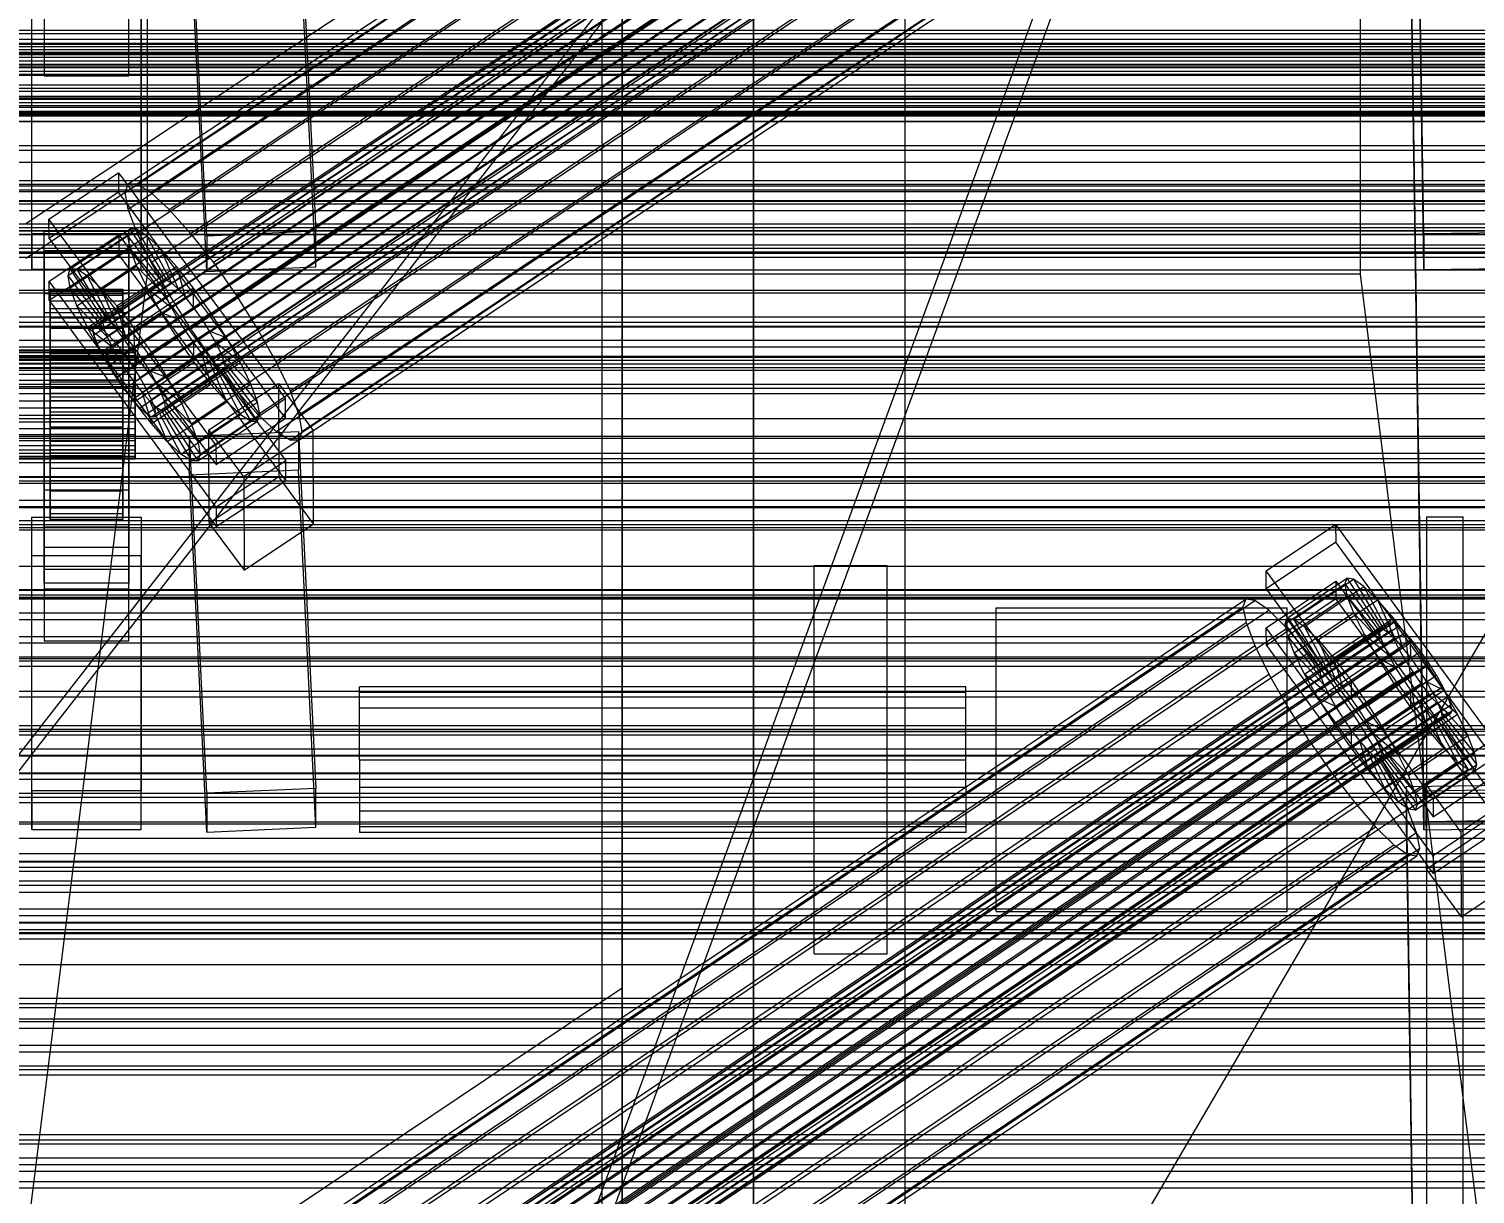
# Model space of a CAD drawing. Header units: millimetres. Extents: x -1970 to 59977, y -50268 to 6837.
# Drawn here: x 130.5 to 369, y -33651.6 to -33459.6 of the extents above; entities that cross this region are included whole.
import ezdxf

# ---------------------------------------------------------------- set-up
doc = ezdxf.new("R2010")
doc.units = ezdxf.units.MM
for name, color, linetype, lineweight in [('COTAS_O', 1, 'Continuous', 0), ('frontal_briquetadora', 7, 'Continuous', 0), ('frontal_C01', 7, 'Continuous', 0), ('frontal_C02', 7, 'Continuous', 0), ('frontal_C03', 7, 'Continuous', 0), ('frontal_dos-mix', 7, 'Continuous', 0), ('frontal_mezcladora', 7, 'Continuous', 0), ('frontal_secador', 7, 'Continuous', 0), ('frontal_tolva', 7, 'Continuous', 0)]:
    doc.layers.add(name, color=color, linetype=linetype, lineweight=lineweight)
doc.dimstyles.new('R19_100', dxfattribs={"dimtxt": 250, "dimasz": 150, "dimexe": 150, "dimexo": 80, "dimgap": 100, "dimtad": 1, "dimtih": 1, "dimtoh": 1, "dimdsep": 46, "dimcen": 0.09, "dimadec": 0, "dimazin": 0, "dimtfac": 1, "dimtdec": 4, "dimtofl": 0, "dimtmove": 0, "dimatfit": 3, "dimfxl": 1, "dimtolj": 1, "dimtzin": 0, "dimarcsym": 0})

# ---------------------------------------------------------------- blocks, each defined once
blk = doc.blocks.new('*D39')
at = {"layer": 'COTAS_O', "color": 0, "lineweight": -2, "transparency": 16777216}
for p, q in [((-1725, -34320), (-1725, -33550)), ((1725, -34320), (1725, -33550)), ((-1575, -33700), (1575, -33700))]:
    blk.add_line(p, q, dxfattribs=at)
at = {"layer": 'COTAS_O', "color": 0, "transparency": 16777216}
for points in [[(-1575, -33675), (-1575, -33725), (-1725, -33700)], [(1575, -33675), (1575, -33725), (1725, -33700)]]:
    blk.add_solid(points, dxfattribs=at)
at = {"layer": 'Defpoints', "color": 0, "transparency": 16777216}
for p in [(1725, -33700), (-1725, -34400), (1725, -34400)]:
    blk.add_point(p, dxfattribs=at)

msp = doc.modelspace()

# ---------------------------------------------------------------- linework, layer by layer
at = {"layer": 'frontal_briquetadora'}
for p, q in [((207, -33700), (342, -33332.75)), ((210, -33700), (345, -33332.75)), ((260, -33548), (272, -33548)), ((260, -33612), (260, -33548)), ((272, -33612), (272, -33548)), ((290, -33555), (338, -33555)), ((290, -33605), (290, -33555)), ((338, -33605), (338, -33555)), ((185, -33568.913), (185, -33568)), ((285, -33568), (185, -33568)), ((185, -33571.515), (185, -33568.913)), ((285, -33568.913), (185, -33568.913)), ((285, -33568.913), (285, -33568)), ((285, -33571.515), (285, -33568.913)), ((185, -33575.408), (185, -33571.515)), ((285, -33571.515), (185, -33571.515)), ((285, -33575.408), (285, -33571.515)), ((185, -33580), (185, -33575.408)), ((285, -33575.408), (185, -33575.408)), ((285, -33580), (285, -33575.408)), ((185, -33580), (185, -33584.592)), ((185, -33580), (285, -33580)), ((285, -33584.592), (285, -33580)), ((185, -33584.592), (185, -33588.485)), ((285, -33584.592), (185, -33584.592)), ((285, -33584.592), (285, -33588.485)), ((185, -33588.485), (185, -33591.087)), ((285, -33588.485), (185, -33588.485)), ((285, -33588.485), (285, -33591.087)), ((185, -33591.087), (185, -33592)), ((285, -33591.087), (185, -33591.087)), ((285, -33592), (185, -33592)), ((285, -33591.087), (285, -33592)), ((290, -33605), (338, -33605)), ((260, -33612), (272, -33612))]:
    msp.add_line(p, q, dxfattribs=at)
at = {"layer": 'frontal_C01'}
for p, q in [((250, -35735.764), (250, -32680.37)), ((250, -32685.104), (250, -35740.498)), ((146.872, -33485.088), (331.181, -33362.756)), ((148.32, -33485.095), (332.629, -33362.763)), ((146.383, -33486.521), (330.692, -33364.19)), ((150.629, -33486.542), (334.938, -33364.211)), ((141.045, -33509.031), (354.844, -33367.126)), ((141.218, -33508.523), (355.017, -33366.618)), ((141.224, -33510.015), (355.022, -33368.11)), ((141.731, -33508.525), (355.53, -33366.621)), ((142.549, -33509.038), (356.348, -33367.134)), ((143.617, -33510.026), (357.415, -33368.122)), ((146.887, -33489.297), (331.197, -33366.966)), ((153.641, -33489.331), (337.95, -33366.999)), ((141.742, -33511.407), (355.541, -33369.503)), ((144.861, -33511.423), (358.659, -33369.518)), ((148.35, -33493.227), (332.659, -33370.896)), ((157.152, -33493.271), (341.461, -33370.94)), ((142.565, -33513.113), (356.363, -33371.209)), ((143.635, -33515.017), (357.434, -33373.113)), ((359.995, -33371.227), (146.196, -33513.132)), ((147.533, -33515.037), (361.332, -33373.132)), ((144.881, -33516.989), (358.68, -33375.085)), ((148.779, -33517.009), (362.578, -33375.104)), ((150.672, -33498.043), (334.981, -33375.712)), ((345.231, -33375.763), (160.922, -33498.094)), ((146.218, -33518.895), (360.017, -33376.99)), ((149.85, -33518.913), (363.648, -33377.008)), ((147.554, -33520.604), (361.352, -33378.699)), ((148.798, -33522), (362.596, -33380.095)), ((150.672, -33520.619), (364.471, -33378.715)), ((151.191, -33522.012), (364.989, -33380.107)), ((149.865, -33522.988), (363.664, -33381.083)), ((150.683, -33523.501), (364.482, -33381.596)), ((151.196, -33523.503), (364.995, -33381.599)), ((151.369, -33522.995), (365.168, -33381.091)), ((153.694, -33503.417), (338.003, -33381.085)), ((164.693, -33503.471), (349.002, -33381.14)), ((157.211, -33508.982), (341.52, -33386.65)), ((168.21, -33509.037), (352.519, -33386.705)), ((160.982, -33514.359), (345.291, -33392.028)), ((171.232, -33514.41), (355.541, -33392.079)), ((360.514, -33585.168), (357.646, -33393.221)), ((164.752, -33519.182), (349.061, -33396.851)), ((173.554, -33519.226), (357.863, -33396.895)), ((360.514, -33591.572), (357.646, -33399.624)), ((168.263, -33523.122), (352.572, -33400.791)), ((175.016, -33523.156), (359.326, -33400.825)), ((171.275, -33525.911), (355.584, -33403.58)), ((175.521, -33525.932), (359.83, -33403.601)), ((173.584, -33527.358), (357.893, -33405.027)), ((175.032, -33527.366), (359.341, -33405.034)), ((228.298, -33426.447), (130, -33491.691)), ((228.298, -33738.634), (228.298, -33426.447)), ((130, -33497.378), (228.298, -33432.135)), ((228.298, -33432.135), (228.298, -33744.321)), ((133.809, -33490.902), (145.277, -33483.29)), ((145.277, -33483.29), (145.289, -33486.492)), ((145.277, -33483.29), (172.809, -33520.529)), ((146.383, -33486.521), (146.872, -33485.088)), ((146.872, -33485.088), (148.32, -33485.095)), ((148.32, -33485.095), (150.629, -33486.542)), ((145.289, -33486.492), (133.821, -33494.104)), ((172.821, -33523.731), (145.289, -33486.492)), ((146.887, -33489.297), (146.383, -33486.521)), ((150.629, -33486.542), (153.641, -33489.331)), ((148.35, -33493.227), (146.887, -33489.297)), ((153.641, -33489.331), (157.152, -33493.271)), ((133.821, -33494.104), (133.809, -33490.902)), ((161.341, -33528.141), (133.809, -33490.902)), ((137.313, -33499.113), (147.143, -33492.589)), ((138.396, -33499.118), (148.226, -33492.594)), ((147.143, -33492.589), (146.777, -33493.661)), ((148.226, -33492.594), (147.143, -33492.589)), ((147.143, -33492.589), (152.686, -33500.911)), ((149.953, -33493.677), (148.226, -33492.594)), ((148.226, -33492.594), (153.199, -33500.914)), ((133, -33496.13), (133, -33492.928)), ((133, -33492.928), (147, -33492.928)), ((133, -33538.401), (133, -33492.928)), ((133.821, -33494.104), (161.353, -33531.343)), ((133.847, -33501.148), (145.315, -33493.536)), ((136.948, -33500.185), (146.777, -33493.661)), ((140.123, -33500.201), (149.953, -33493.677)), ((145.315, -33493.536), (145.327, -33496.738)), ((145.315, -33493.536), (172.847, -33530.775)), ((146.777, -33493.661), (152.513, -33501.419)), ((146.777, -33493.661), (147.155, -33495.738)), ((147, -33492.928), (147, -33496.13)), ((147, -33492.928), (147, -33538.401)), ((150.672, -33498.043), (148.35, -33493.227)), ((152.207, -33495.763), (149.953, -33493.677)), ((149.953, -33493.677), (154.017, -33501.427)), ((157.152, -33493.271), (160.922, -33498.094)), ((147, -33496.13), (133, -33496.13)), ((133, -33496.13), (133, -33541.603)), ((145.327, -33496.738), (133.859, -33504.349)), ((137.325, -33502.262), (147.155, -33495.738)), ((142.377, -33502.287), (152.207, -33495.763)), ((172.859, -33533.977), (145.327, -33496.738)), ((147, -33541.603), (147, -33496.13)), ((147.155, -33495.738), (152.692, -33502.403)), ((147.155, -33495.738), (148.249, -33498.677)), ((154.833, -33498.71), (152.207, -33495.763)), ((152.207, -33495.763), (155.085, -33502.415)), ((136.948, -33500.185), (137.313, -33499.113)), ((142.856, -33507.436), (137.313, -33499.113)), ((137.313, -33499.113), (138.396, -33499.118)), ((143.369, -33507.438), (138.396, -33499.118)), ((138.396, -33499.118), (140.123, -33500.201)), ((138.419, -33505.202), (148.249, -33498.677)), ((145.003, -33505.235), (154.833, -33498.71)), ((148.249, -33498.677), (153.21, -33503.795)), ((148.249, -33498.677), (149.985, -33502.28)), ((153.694, -33503.417), (150.672, -33498.043)), ((157.653, -33502.318), (154.833, -33498.71)), ((154.833, -33498.71), (156.329, -33503.811)), ((160.922, -33498.094), (164.693, -33503.471)), ((133.859, -33504.349), (133.847, -33501.148)), ((161.379, -33538.387), (133.847, -33501.148)), ((142.683, -33507.943), (136.948, -33500.185)), ((137.325, -33502.262), (136.948, -33500.185)), ((144.188, -33507.951), (140.123, -33500.201)), ((140.123, -33500.201), (142.377, -33502.287)), ((152.513, -33501.419), (142.683, -33507.943)), ((152.686, -33500.911), (142.856, -33507.436)), ((153.199, -33500.914), (143.369, -33507.438)), ((154.017, -33501.427), (144.188, -33507.951)), ((152.513, -33501.419), (152.686, -33500.911)), ((152.692, -33502.403), (152.513, -33501.419)), ((152.686, -33500.911), (153.199, -33500.914)), ((153.199, -33500.914), (154.017, -33501.427)), ((154.017, -33501.427), (155.085, -33502.415)), ((133, -33506.375), (133, -33503.174)), ((133, -33503.174), (147, -33503.174)), ((133, -33548.647), (133, -33503.174)), ((133.859, -33504.349), (161.391, -33541.588)), ((134, -33512.459), (134, -33502.48)), ((134, -33502.48), (134, -33502.811)), ((134, -33502.48), (146, -33502.48)), ((134, -33503.441), (134, -33502.48)), ((134, -33512.616), (134, -33502.811)), ((134, -33502.811), (134, -33504.412)), ((134, -33502.811), (146, -33502.811)), ((134, -33512.915), (134, -33503.441)), ((134, -33503.441), (146, -33503.441)), ((134, -33505.629), (134, -33503.441)), ((134, -33513.374), (134, -33504.412)), ((134, -33504.412), (134, -33507.173)), ((134, -33504.412), (146, -33504.412)), ((142.862, -33508.927), (137.325, -33502.262)), ((138.419, -33505.202), (137.325, -33502.262)), ((140.156, -33508.804), (149.985, -33502.28)), ((145.255, -33508.939), (142.377, -33502.287)), ((142.377, -33502.287), (145.003, -33505.235)), ((152.692, -33502.403), (142.862, -33508.927)), ((153.21, -33503.795), (143.38, -33510.32)), ((155.085, -33502.415), (145.255, -33508.939)), ((146, -33502.811), (146, -33502.48)), ((146, -33502.48), (146, -33512.459)), ((146, -33502.48), (146, -33503.441)), ((146, -33504.412), (146, -33502.811)), ((146, -33502.811), (146, -33512.616)), ((146, -33503.441), (146, -33512.915)), ((146, -33503.441), (146, -33505.629)), ((146, -33507.173), (146, -33504.412)), ((146, -33504.412), (146, -33513.374)), ((156.329, -33503.811), (146.499, -33510.335)), ((147, -33503.174), (147, -33506.375)), ((147, -33503.174), (147, -33548.647)), ((157.653, -33502.318), (147.823, -33508.842)), ((149.985, -33502.28), (154.033, -33505.502)), ((149.985, -33502.28), (152.246, -33506.299)), ((153.21, -33503.795), (152.692, -33502.403)), ((154.033, -33505.502), (153.21, -33503.795)), ((157.211, -33508.982), (153.694, -33503.417)), ((155.085, -33502.415), (156.329, -33503.811)), ((156.329, -33503.811), (157.665, -33505.52)), ((157.665, -33505.52), (157.653, -33502.318)), ((160.474, -33506.34), (157.653, -33502.318)), ((164.693, -33503.471), (168.21, -33509.037)), ((147, -33506.375), (133, -33506.375)), ((133, -33506.375), (133, -33551.849)), ((134, -33513.951), (134, -33505.629)), ((134, -33505.629), (146, -33505.629)), ((134, -33508.894), (134, -33505.629)), ((143.38, -33510.32), (138.419, -33505.202)), ((140.156, -33508.804), (138.419, -33505.202)), ((142.416, -33512.824), (152.246, -33506.299)), ((154.033, -33505.502), (144.203, -33512.026)), ((146.499, -33510.335), (145.003, -33505.235)), ((145.003, -33505.235), (147.823, -33508.842)), ((146, -33505.629), (146, -33513.951)), ((146, -33505.629), (146, -33508.894)), ((147, -33551.849), (147, -33506.375)), ((147.835, -33512.044), (157.665, -33505.52)), ((150.644, -33512.865), (160.474, -33506.34)), ((152.246, -33506.299), (155.103, -33507.406)), ((152.246, -33506.299), (154.877, -33510.462)), ((155.103, -33507.406), (154.033, -33505.502)), ((157.665, -33505.52), (159.001, -33507.425)), ((160.474, -33506.34), (159.001, -33507.425)), ((163.105, -33510.503), (160.474, -33506.34)), ((134, -33514.682), (134, -33507.173)), ((134, -33507.173), (134, -33510.906)), ((134, -33507.173), (146, -33507.173)), ((134, -33515.498), (134, -33508.894)), ((134, -33508.894), (146, -33508.894)), ((134, -33513.015), (134, -33508.894)), ((144.203, -33512.026), (140.156, -33508.804)), ((142.416, -33512.824), (140.156, -33508.804)), ((141.045, -33509.031), (141.218, -33508.523)), ((141.224, -33510.015), (141.045, -33509.031)), ((141.218, -33508.523), (141.731, -33508.525)), ((141.731, -33508.525), (142.549, -33509.038)), ((142.549, -33509.038), (143.617, -33510.026)), ((142.856, -33507.436), (142.683, -33507.943)), ((142.683, -33507.943), (142.862, -33508.927)), ((143.369, -33507.438), (142.856, -33507.436)), ((142.862, -33508.927), (143.38, -33510.32)), ((144.188, -33507.951), (143.369, -33507.438)), ((145.255, -33508.939), (144.188, -33507.951)), ((146.499, -33510.335), (145.255, -33508.939)), ((155.103, -33507.406), (145.274, -33513.93)), ((146, -33510.906), (146, -33507.173)), ((146, -33507.173), (146, -33514.682)), ((146, -33508.894), (146, -33515.498)), ((146, -33508.894), (146, -33513.015)), ((147.823, -33508.842), (147.835, -33512.044)), ((147.823, -33508.842), (150.644, -33512.865)), ((159.001, -33507.425), (149.171, -33513.949)), ((156.35, -33509.378), (155.103, -33507.406)), ((160.982, -33514.359), (157.211, -33508.982)), ((159.001, -33507.425), (160.247, -33509.397)), ((168.21, -33509.037), (171.232, -33514.41)), ((134, -33516.451), (134, -33510.906)), ((134, -33510.906), (134, -33515.358)), ((134, -33510.906), (146, -33510.906)), ((141.742, -33511.407), (141.224, -33510.015)), ((142.565, -33513.113), (141.742, -33511.407)), ((143.38, -33510.32), (144.203, -33512.026)), ((143.617, -33510.026), (144.861, -33511.423)), ((144.861, -33511.423), (146.196, -33513.132)), ((145.047, -33516.987), (154.877, -33510.462)), ((146, -33515.358), (146, -33510.906)), ((146, -33510.906), (146, -33516.451)), ((147.835, -33512.044), (146.499, -33510.335)), ((156.35, -33509.378), (146.52, -33515.902)), ((157.686, -33511.283), (147.856, -33517.807)), ((160.247, -33509.397), (150.417, -33515.921)), ((161.318, -33511.301), (151.488, -33517.825)), ((153.275, -33517.028), (163.105, -33510.503)), ((154.877, -33510.462), (156.35, -33509.378)), ((154.877, -33510.462), (157.698, -33514.485)), ((157.686, -33511.283), (156.35, -33509.378)), ((157.698, -33514.485), (157.686, -33511.283)), ((159.022, -33512.992), (157.686, -33511.283)), ((163.105, -33510.503), (160.247, -33509.397)), ((160.247, -33509.397), (161.318, -33511.301)), ((165.365, -33514.523), (161.318, -33511.301)), ((161.318, -33511.301), (162.14, -33513.007)), ((165.365, -33514.523), (163.105, -33510.503)), ((-148, -33512.459), (148, -33512.459)), ((-148, -33512.616), (148, -33512.616)), ((-148, -33512.915), (148, -33512.915)), ((-148, -33513.374), (148, -33513.374)), ((-148, -33513.951), (148, -33513.951)), ((134, -33512.616), (134, -33512.459)), ((146, -33512.459), (134, -33512.459)), ((134, -33512.459), (134, -33512.915)), ((134, -33513.374), (134, -33512.616)), ((146, -33512.616), (134, -33512.616)), ((146, -33512.915), (134, -33512.915)), ((134, -33512.915), (134, -33513.951)), ((134, -33517.45), (134, -33513.015)), ((134, -33513.015), (146, -33513.015)), ((134, -33517.709), (134, -33513.015)), ((134, -33514.682), (134, -33513.374)), ((146, -33513.374), (134, -33513.374)), ((146, -33513.951), (134, -33513.951)), ((134, -33513.951), (134, -33515.498)), ((145.274, -33513.93), (142.416, -33512.824)), ((145.047, -33516.987), (142.416, -33512.824)), ((143.635, -33515.017), (142.565, -33513.113)), ((144.203, -33512.026), (145.274, -33513.93)), ((145.274, -33513.93), (146.52, -33515.902)), ((146, -33512.459), (146, -33512.616)), ((146, -33512.915), (146, -33512.459)), ((146, -33512.616), (146, -33513.374)), ((146, -33513.951), (146, -33512.915)), ((146, -33513.015), (146, -33517.45)), ((146, -33513.015), (146, -33517.709)), ((146, -33513.374), (146, -33514.682)), ((146, -33515.498), (146, -33513.951)), ((146.196, -33513.132), (147.533, -33515.037)), ((149.171, -33513.949), (147.835, -33512.044)), ((148, -33512.616), (148, -33512.459)), ((148, -33512.459), (148, -33512.915)), ((148, -33513.374), (148, -33512.616)), ((148, -33512.915), (148, -33513.951)), ((148, -33514.682), (148, -33513.374)), ((148, -33513.951), (148, -33515.498)), ((149.171, -33513.949), (150.644, -33512.865)), ((150.417, -33515.921), (149.171, -33513.949)), ((159.022, -33512.992), (149.192, -33519.516)), ((150.644, -33512.865), (153.275, -33517.028)), ((162.14, -33513.007), (152.311, -33519.532)), ((160.518, -33518.092), (159.022, -33512.992)), ((160.266, -33514.388), (159.022, -33512.992)), ((167.102, -33518.125), (162.14, -33513.007)), ((162.14, -33513.007), (162.659, -33514.4)), ((-148, -33514.682), (148, -33514.682)), ((-148, -33515.498), (148, -33515.498)), ((-148, -33516.451), (148, -33516.451)), ((134, -33516.451), (134, -33514.682)), ((146, -33514.682), (134, -33514.682)), ((134, -33515.358), (134, -33518.559)), ((146, -33515.358), (134, -33515.358)), ((134, -33515.358), (134, -33520.224)), ((146, -33515.498), (134, -33515.498)), ((134, -33515.498), (134, -33517.45)), ((134, -33518.559), (134, -33516.451)), ((146, -33516.451), (134, -33516.451)), ((144.881, -33516.989), (143.635, -33515.017)), ((146.52, -33515.902), (145.047, -33516.987)), ((146, -33514.682), (146, -33516.451)), ((146, -33518.559), (146, -33515.358)), ((146, -33520.224), (146, -33515.358)), ((146, -33517.45), (146, -33515.498)), ((146, -33516.451), (146, -33518.559)), ((146.52, -33515.902), (147.856, -33517.807)), ((147.533, -33515.037), (148.779, -33517.009)), ((147.868, -33521.009), (157.698, -33514.485)), ((148, -33516.451), (148, -33514.682)), ((148, -33515.498), (148, -33517.45)), ((148, -33518.559), (148, -33516.451)), ((151.488, -33517.825), (150.417, -33515.921)), ((150.417, -33515.921), (153.275, -33517.028)), ((160.266, -33514.388), (150.436, -33520.912)), ((161.333, -33515.376), (151.503, -33521.901)), ((162.151, -33515.889), (152.321, -33522.413)), ((162.659, -33514.4), (152.829, -33520.924)), ((162.664, -33515.892), (152.835, -33522.416)), ((162.837, -33515.384), (153.008, -33521.908)), ((155.535, -33521.047), (165.365, -33514.523)), ((157.698, -33514.485), (160.518, -33518.092)), ((163.144, -33521.04), (160.266, -33514.388)), ((161.333, -33515.376), (160.266, -33514.388)), ((164.752, -33519.182), (160.982, -33514.359)), ((165.397, -33523.126), (161.333, -33515.376)), ((162.151, -33515.889), (161.333, -33515.376)), ((167.125, -33524.209), (162.151, -33515.889)), ((162.664, -33515.892), (162.151, -33515.889)), ((168.196, -33521.065), (162.659, -33514.4)), ((162.659, -33514.4), (162.837, -33515.384)), ((162.837, -33515.384), (162.664, -33515.892)), ((168.208, -33524.214), (162.664, -33515.892)), ((168.573, -33523.142), (162.837, -33515.384)), ((167.102, -33518.125), (165.365, -33514.523)), ((171.232, -33514.41), (173.554, -33519.226)), ((-148, -33517.45), (148, -33517.45)), ((148, -33518.559), (-148, -33518.559)), ((146, -33517.45), (134, -33517.45)), ((134, -33517.45), (134, -33519.673)), ((134, -33519.673), (134, -33517.709)), ((134, -33517.709), (146, -33517.709)), ((134, -33522.658), (134, -33517.709)), ((134, -33518.559), (146, -33518.559)), ((134, -33520.864), (134, -33518.559)), ((146.218, -33518.895), (144.881, -33516.989)), ((147.868, -33521.009), (145.047, -33516.987)), ((146, -33519.673), (146, -33517.45)), ((146, -33517.709), (146, -33519.673)), ((146, -33517.709), (146, -33522.658)), ((146, -33518.559), (146, -33520.864)), ((147.856, -33517.807), (147.868, -33521.009)), ((147.856, -33517.807), (149.192, -33519.516)), ((148, -33517.45), (148, -33519.673)), ((148, -33520.864), (148, -33518.559)), ((148.779, -33517.009), (149.85, -33518.913)), ((150.688, -33524.617), (160.518, -33518.092)), ((152.311, -33519.532), (151.488, -33517.825)), ((151.488, -33517.825), (155.535, -33521.047)), ((153.275, -33517.028), (155.535, -33521.047)), ((157.272, -33524.65), (167.102, -33518.125)), ((160.19, -33525.629), (171.658, -33518.017)), ((160.518, -33518.092), (163.144, -33521.04)), ((168.196, -33521.065), (167.102, -33518.125)), ((171.658, -33518.017), (171.715, -33533.386)), ((171.658, -33518.017), (177.394, -33525.775)), ((-148, -33519.673), (148, -33519.673)), ((-148, -33520.864), (148, -33520.864)), ((146, -33519.673), (134, -33519.673)), ((134, -33519.673), (134, -33522.018)), ((134, -33520.864), (134, -33520.224)), ((134, -33520.224), (134, -33525.173)), ((134, -33520.224), (146, -33520.224)), ((134, -33523.209), (134, -33520.864)), ((146, -33520.864), (134, -33520.864)), ((146, -33522.018), (146, -33519.673)), ((146, -33525.173), (146, -33520.224)), ((146, -33520.224), (146, -33520.864)), ((146, -33520.864), (146, -33523.209)), ((147.554, -33520.604), (146.218, -33518.895)), ((148.798, -33522), (147.554, -33520.604)), ((150.688, -33524.617), (147.868, -33521.009)), ((148, -33519.673), (148, -33522.018)), ((148, -33523.209), (148, -33520.864)), ((149.192, -33519.516), (150.688, -33524.617)), ((149.192, -33519.516), (150.436, -33520.912)), ((149.85, -33518.913), (150.672, -33520.619)), ((150.436, -33520.912), (153.314, -33527.564)), ((150.436, -33520.912), (151.503, -33521.901)), ((150.672, -33520.619), (151.191, -33522.012)), ((152.829, -33520.924), (152.311, -33519.532)), ((152.311, -33519.532), (157.272, -33524.65)), ((153.008, -33521.908), (152.829, -33520.924)), ((152.829, -33520.924), (158.366, -33527.589)), ((153.314, -33527.564), (163.144, -33521.04)), ((155.535, -33521.047), (157.272, -33524.65)), ((158.366, -33527.589), (168.196, -33521.065)), ((172.809, -33520.529), (161.341, -33528.141)), ((163.144, -33521.04), (165.397, -33523.126)), ((168.263, -33523.122), (164.752, -33519.182)), ((168.573, -33523.142), (168.196, -33521.065)), ((172.821, -33523.731), (172.809, -33520.529)), ((173.554, -33519.226), (175.016, -33523.156)), ((-148, -33522.018), (148, -33522.018)), ((-148, -33523.209), (148, -33523.209)), ((134, -33522.018), (134, -33522.658)), ((146, -33522.018), (134, -33522.018)), ((134, -33522.018), (134, -33524.322)), ((134, -33522.658), (146, -33522.658)), ((134, -33527.524), (134, -33522.658)), ((134, -33525.432), (134, -33523.209)), ((134, -33523.209), (134, -33525.173)), ((146, -33523.209), (134, -33523.209)), ((146, -33522.658), (146, -33522.018)), ((146, -33524.322), (146, -33522.018)), ((146, -33522.658), (146, -33527.524)), ((146, -33525.173), (146, -33523.209)), ((146, -33523.209), (146, -33525.432)), ((148, -33522.018), (148, -33524.322)), ((148, -33525.432), (148, -33523.209)), ((149.865, -33522.988), (148.798, -33522)), ((150.683, -33523.501), (149.865, -33522.988)), ((151.196, -33523.503), (150.683, -33523.501)), ((151.191, -33522.012), (151.369, -33522.995)), ((151.369, -33522.995), (151.196, -33523.503)), ((151.503, -33521.901), (155.567, -33529.65)), ((151.503, -33521.901), (152.321, -33522.413)), ((152.321, -33522.413), (157.295, -33530.733)), ((152.321, -33522.413), (152.835, -33522.416)), ((152.835, -33522.416), (153.008, -33521.908)), ((152.835, -33522.416), (158.378, -33530.738)), ((153.008, -33521.908), (158.743, -33529.666)), ((155.567, -33529.65), (165.397, -33523.126)), ((158.743, -33529.666), (168.573, -33523.142)), ((165.397, -33523.126), (167.125, -33524.209)), ((168.208, -33524.214), (168.573, -33523.142)), ((171.275, -33525.911), (168.263, -33523.122)), ((175.016, -33523.156), (175.521, -33525.932)), ((-148, -33524.322), (148, -33524.322)), ((-148, -33525.432), (148, -33525.432)), ((134, -33524.322), (134, -33527.524)), ((146, -33524.322), (134, -33524.322)), ((134, -33524.322), (134, -33526.431)), ((134, -33525.173), (134, -33529.867)), ((134, -33525.173), (146, -33525.173)), ((134, -33527.384), (134, -33525.432)), ((134, -33525.432), (134, -33529.867)), ((146, -33525.432), (134, -33525.432)), ((146, -33527.524), (146, -33524.322)), ((146, -33526.431), (146, -33524.322)), ((146, -33529.867), (146, -33525.173)), ((146, -33529.867), (146, -33525.432)), ((146, -33525.432), (146, -33527.384)), ((148, -33524.322), (148, -33526.431)), ((148, -33527.384), (148, -33525.432)), ((153.314, -33527.564), (150.688, -33524.617)), ((156.962, -33526.698), (174.943, -33525.912)), ((157.272, -33524.65), (158.366, -33527.589)), ((157.295, -33530.733), (167.125, -33524.209)), ((158.378, -33530.738), (168.208, -33524.214)), ((160.247, -33540.997), (160.19, -33525.629)), ((165.926, -33533.387), (160.19, -33525.629)), ((161.353, -33531.343), (172.821, -33523.731)), ((177.394, -33525.775), (165.926, -33533.387)), ((167.125, -33524.209), (168.208, -33524.214)), ((173.584, -33527.358), (171.275, -33525.911)), ((174.943, -33525.912), (174.943, -33532.316)), ((174.943, -33525.912), (177.811, -33584.731)), ((175.521, -33525.932), (175.032, -33527.366)), ((177.451, -33541.144), (177.394, -33525.775)), ((-148, -33526.431), (148, -33526.431)), ((-148, -33527.384), (148, -33527.384)), ((-148, -33528.2), (148, -33528.2)), ((134, -33526.431), (134, -33531.976)), ((146, -33526.431), (134, -33526.431)), ((134, -33526.431), (134, -33528.2)), ((134, -33528.931), (134, -33527.384)), ((134, -33527.384), (134, -33533.988)), ((146, -33527.384), (134, -33527.384)), ((134, -33527.524), (146, -33527.524)), ((134, -33531.976), (134, -33527.524)), ((134, -33528.2), (134, -33535.709)), ((146, -33528.2), (134, -33528.2)), ((134, -33528.2), (134, -33529.507)), ((146, -33531.976), (146, -33526.431)), ((146, -33528.2), (146, -33526.431)), ((146, -33533.988), (146, -33527.384)), ((146, -33527.384), (146, -33528.931)), ((146, -33527.524), (146, -33531.976)), ((146, -33535.709), (146, -33528.2)), ((146, -33529.507), (146, -33528.2)), ((148, -33526.431), (148, -33528.2)), ((148, -33528.931), (148, -33527.384)), ((148, -33528.2), (148, -33529.507)), ((155.567, -33529.65), (153.314, -33527.564)), ((156.962, -33533.103), (156.962, -33526.698)), ((159.83, -33585.518), (156.962, -33526.698)), ((158.366, -33527.589), (158.743, -33529.666)), ((161.341, -33528.141), (161.353, -33531.343)), ((175.032, -33527.366), (173.584, -33527.358)), ((-148, -33528.931), (148, -33528.931)), ((-148, -33529.507), (148, -33529.507)), ((-148, -33529.967), (148, -33529.967)), ((-148, -33530.266), (148, -33530.266)), ((-148, -33530.422), (148, -33530.422)), ((134, -33529.967), (134, -33528.931)), ((134, -33528.931), (134, -33537.253)), ((146, -33528.931), (134, -33528.931)), ((134, -33529.507), (134, -33538.47)), ((146, -33529.507), (134, -33529.507)), ((134, -33529.507), (134, -33530.266)), ((134, -33529.867), (134, -33533.988)), ((134, -33529.867), (146, -33529.867)), ((134, -33530.422), (134, -33529.967)), ((134, -33529.967), (134, -33539.441)), ((146, -33529.967), (134, -33529.967)), ((134, -33530.266), (134, -33540.071)), ((146, -33530.266), (134, -33530.266)), ((134, -33530.266), (134, -33530.422)), ((134, -33530.422), (134, -33540.402)), ((146, -33530.422), (134, -33530.422)), ((146, -33537.253), (146, -33528.931)), ((146, -33528.931), (146, -33529.967)), ((146, -33538.47), (146, -33529.507)), ((146, -33530.266), (146, -33529.507)), ((146, -33533.988), (146, -33529.867)), ((146, -33539.441), (146, -33529.967)), ((146, -33529.967), (146, -33530.422)), ((146, -33540.071), (146, -33530.266)), ((146, -33530.422), (146, -33530.266)), ((146, -33540.402), (146, -33530.422)), ((148, -33529.967), (148, -33528.931)), ((148, -33529.507), (148, -33530.266)), ((148, -33530.422), (148, -33529.967)), ((148, -33530.266), (148, -33530.422)), ((157.295, -33530.733), (155.567, -33529.65)), ((158.378, -33530.738), (157.295, -33530.733)), ((158.743, -33529.666), (158.378, -33530.738)), ((172.847, -33530.775), (161.379, -33538.387)), ((172.859, -33533.977), (172.847, -33530.775)), ((134, -33531.976), (146, -33531.976)), ((134, -33535.709), (134, -33531.976)), ((146, -33531.976), (146, -33535.709)), ((174.943, -33532.316), (156.962, -33533.103)), ((159.83, -33591.922), (156.962, -33533.103)), ((177.811, -33591.135), (174.943, -33532.316)), ((133, -33550.914), (133, -33535.546)), ((133, -33535.546), (147, -33535.546)), ((133, -33545.02), (133, -33535.546)), ((134, -33533.988), (134, -33537.253)), ((134, -33533.988), (146, -33533.988)), ((146, -33537.253), (146, -33533.988)), ((147, -33535.546), (147, -33550.914)), ((147, -33535.546), (147, -33545.02)), ((171.715, -33533.386), (160.247, -33540.997)), ((161.391, -33541.588), (172.859, -33533.977)), ((165.926, -33533.387), (165.983, -33548.755)), ((177.451, -33541.144), (171.715, -33533.386)), ((134, -33535.709), (146, -33535.709)), ((134, -33538.47), (134, -33535.709)), ((134, -33537.253), (134, -33539.441)), ((134, -33537.253), (146, -33537.253)), ((146, -33535.709), (146, -33538.47)), ((146, -33539.441), (146, -33537.253)), ((131, -33546.432), (131, -33540.028)), ((131, -33540.028), (149, -33540.028)), ((131, -33585.123), (131, -33540.028)), ((147, -33538.401), (133, -33538.401)), ((133, -33538.401), (133, -33541.603)), ((134, -33538.47), (146, -33538.47)), ((134, -33540.071), (134, -33538.47)), ((134, -33539.441), (134, -33540.402)), ((134, -33539.441), (146, -33539.441)), ((134, -33540.071), (146, -33540.071)), ((134, -33540.402), (134, -33540.071)), ((146, -33538.47), (146, -33540.071)), ((146, -33540.402), (146, -33539.441)), ((146, -33540.071), (146, -33540.402)), ((147, -33541.603), (147, -33538.401)), ((149, -33540.028), (149, -33546.432)), ((149, -33540.028), (149, -33585.123)), ((161.379, -33538.387), (161.391, -33541.588)), ((133, -33541.603), (147, -33541.603)), ((134, -33540.402), (146, -33540.402)), ((160.247, -33540.997), (165.983, -33548.755)), ((165.983, -33548.755), (177.451, -33541.144)), ((147, -33545.02), (133, -33545.02)), ((133, -33545.02), (133, -33560.388)), ((147, -33560.388), (147, -33545.02)), ((149, -33546.432), (131, -33546.432)), ((131, -33591.526), (131, -33546.432)), ((149, -33591.526), (149, -33546.432)), ((147, -33548.647), (133, -33548.647)), ((133, -33548.647), (133, -33551.849)), ((147, -33551.849), (147, -33548.647)), ((147, -33550.914), (133, -33550.914)), ((133, -33550.914), (133, -33560.388)), ((133, -33551.849), (147, -33551.849)), ((147, -33560.388), (147, -33550.914)), ((133, -33560.388), (147, -33560.388)), ((-425, -33579.245), (425, -33579.245)), ((149, -33585.123), (131, -33585.123)), ((131, -33585.123), (131, -33591.526)), ((149, -33591.526), (149, -33585.123)), ((177.811, -33584.731), (159.83, -33585.518)), ((159.83, -33585.518), (159.83, -33591.922)), ((177.811, -33591.135), (177.811, -33584.731)), ((378.512, -33584.927), (360.514, -33585.168)), ((360.514, -33585.168), (360.514, -33591.572)), ((425, -33590.613), (-425, -33590.613)), ((131, -33591.526), (149, -33591.526)), ((159.83, -33591.922), (177.811, -33591.135)), ((360.514, -33591.572), (378.512, -33591.331)), ((425, -33595.509), (-425, -33595.509)), ((-425, -33606.878), (425, -33606.878))]:
    msp.add_line(p, q, dxfattribs=at)
at = {"layer": 'frontal_C02'}
for p, q in [((250, -35767.535), (250, -32976.99)), ((250, -32981.769), (250, -35772.314)), ((360.514, -33493.37), (357.646, -33299.603)), ((360.514, -33499.216), (357.646, -33305.449)), ((228.298, -33617.653), (228.298, -33332.832)), ((228.298, -33338.573), (228.298, -33623.394)), ((159.83, -33493.715), (156.962, -33434.338)), ((174.943, -33433.544), (177.811, -33492.921)), ((177.811, -33498.767), (174.943, -33439.391)), ((159.83, -33499.562), (156.962, -33440.185)), ((131, -33493.317), (131, -33447.795)), ((149, -33447.795), (149, -33493.317)), ((131, -33499.162), (131, -33453.64)), ((133, -33453.267), (133, -33467.296)), ((147, -33467.296), (147, -33453.267)), ((149, -33499.162), (149, -33453.64)), ((133, -33457.732), (133, -33467.296)), ((147, -33467.296), (147, -33457.732)), ((133, -33467.296), (147, -33467.296)), ((-425, -33487.86), (425, -33487.86)), ((149, -33493.317), (131, -33493.317)), ((131, -33493.317), (131, -33499.162)), ((149, -33499.162), (149, -33493.317)), ((177.811, -33492.921), (159.83, -33493.715)), ((159.83, -33493.715), (159.83, -33499.562)), ((177.811, -33498.767), (177.811, -33492.921)), ((378.512, -33493.127), (360.514, -33493.37)), ((360.514, -33493.37), (360.514, -33499.216)), ((425, -33499.336), (-425, -33499.336)), ((131, -33499.162), (149, -33499.162)), ((159.83, -33499.562), (177.811, -33498.767)), ((360.514, -33499.216), (378.512, -33498.972)), ((425, -33502.707), (-425, -33502.707)), ((430, -33508.746), (-430, -33508.746)), ((430, -33513.746), (-430, -33513.746)), ((-425, -33514.183), (425, -33514.183)), ((334.501, -33548.903), (345.969, -33541.219)), ((345.969, -33541.219), (345.981, -33544.142)), ((345.969, -33541.219), (373.501, -33578.812)), ((345.981, -33544.142), (334.513, -33551.826)), ((373.513, -33581.735), (345.981, -33544.142)), ((334.513, -33551.826), (334.501, -33548.903)), ((362.033, -33586.496), (334.501, -33548.903)), ((334.513, -33551.826), (362.045, -33589.418)), ((334.539, -33558.255), (346.008, -33550.572)), ((337.64, -33557.624), (347.47, -33551.039)), ((338.005, -33556.694), (347.835, -33550.108)), ((339.088, -33556.842), (348.918, -33550.256)), ((340.816, -33558.056), (350.645, -33551.47)), ((346.008, -33550.572), (346.02, -33553.495)), ((346.008, -33550.572), (373.539, -33588.165)), ((347.835, -33550.108), (347.47, -33551.039)), ((347.47, -33551.039), (353.205, -33558.87)), ((347.47, -33551.039), (347.847, -33552.983)), ((348.918, -33550.256), (347.835, -33550.108)), ((347.835, -33550.108), (353.378, -33558.43)), ((350.645, -33551.47), (348.918, -33550.256)), ((348.918, -33550.256), (353.892, -33558.5)), ((352.899, -33553.67), (350.645, -33551.47)), ((350.645, -33551.47), (354.71, -33559.075)), ((146.872, -33677.048), (331.181, -33553.564)), ((148.32, -33677.245), (332.629, -33553.761)), ((331.181, -33553.564), (330.692, -33554.807)), ((332.629, -33553.761), (331.181, -33553.564)), ((334.938, -33555.385), (332.629, -33553.761)), ((346.02, -33553.495), (334.551, -33561.178)), ((338.017, -33559.569), (347.847, -33552.983)), ((343.069, -33560.256), (352.899, -33553.67)), ((373.551, -33591.088), (346.02, -33553.495)), ((347.847, -33552.983), (353.384, -33559.791)), ((347.847, -33552.983), (348.941, -33555.809)), ((355.525, -33556.704), (352.899, -33553.67)), ((352.899, -33553.67), (355.777, -33560.117)), ((146.383, -33678.291), (330.692, -33554.807)), ((150.629, -33678.869), (334.938, -33555.385)), ((330.692, -33554.807), (331.197, -33557.406)), ((337.95, -33558.325), (334.938, -33555.385)), ((337.64, -33557.624), (338.005, -33556.694)), ((343.549, -33565.016), (338.005, -33556.694)), ((338.005, -33556.694), (339.088, -33556.842)), ((344.062, -33565.085), (339.088, -33556.842)), ((339.088, -33556.842), (340.816, -33558.056)), ((339.111, -33562.395), (348.941, -33555.809)), ((345.695, -33563.29), (355.525, -33556.704)), ((348.941, -33555.809), (353.902, -33561.13)), ((348.941, -33555.809), (350.678, -33559.324)), ((358.345, -33560.366), (355.525, -33556.704)), ((355.525, -33556.704), (357.021, -33561.554)), ((141.045, -33701.014), (354.844, -33557.773)), ((141.218, -33700.574), (355.017, -33557.332)), ((141.224, -33701.935), (355.022, -33558.694)), ((141.731, -33700.643), (355.53, -33557.402)), ((142.549, -33701.219), (356.348, -33557.977)), ((143.617, -33702.261), (357.415, -33559.019)), ((146.887, -33680.89), (331.197, -33557.406)), ((153.641, -33681.809), (337.95, -33558.325)), ((331.197, -33557.406), (332.659, -33561.184)), ((334.551, -33561.178), (334.539, -33558.255)), ((362.071, -33595.848), (334.539, -33558.255)), ((343.376, -33565.456), (337.64, -33557.624)), ((338.017, -33559.569), (337.64, -33557.624)), ((341.461, -33562.381), (337.95, -33558.325)), ((344.88, -33565.661), (340.816, -33558.056)), ((340.816, -33558.056), (343.069, -33560.256)), ((340.848, -33565.909), (350.678, -33559.324)), ((353.205, -33558.87), (343.376, -33565.456)), ((353.378, -33558.43), (343.549, -33565.016)), ((353.892, -33558.5), (344.062, -33565.085)), ((354.71, -33559.075), (344.88, -33565.661)), ((350.678, -33559.324), (354.725, -33562.795)), ((350.678, -33559.324), (352.938, -33563.288)), ((353.205, -33558.87), (353.378, -33558.43)), ((353.384, -33559.791), (353.205, -33558.87)), ((353.378, -33558.43), (353.892, -33558.5)), ((353.892, -33558.5), (354.71, -33559.075)), ((354.71, -33559.075), (355.777, -33560.117)), ((355.017, -33557.332), (354.844, -33557.773)), ((354.844, -33557.773), (355.022, -33558.694)), ((355.53, -33557.402), (355.017, -33557.332)), ((355.022, -33558.694), (355.541, -33560.032)), ((356.348, -33557.977), (355.53, -33557.402)), ((357.415, -33559.019), (356.348, -33557.977)), ((358.659, -33560.456), (357.415, -33559.019)), ((141.742, -33703.274), (355.541, -33560.032)), ((142.565, -33704.939), (356.363, -33561.697)), ((144.861, -33703.698), (358.659, -33560.456)), ((148.35, -33684.668), (332.659, -33561.184)), ((332.659, -33561.184), (334.981, -33565.883)), ((334.551, -33561.178), (362.083, -33598.771)), ((343.554, -33566.377), (338.017, -33559.569)), ((339.111, -33562.395), (338.017, -33559.569)), ((345.947, -33566.703), (343.069, -33560.256)), ((343.069, -33560.256), (345.695, -33563.29)), ((353.384, -33559.791), (343.554, -33566.377)), ((353.902, -33561.13), (344.073, -33567.716)), ((355.777, -33560.117), (345.947, -33566.703)), ((357.021, -33561.554), (347.191, -33568.14)), ((358.345, -33560.366), (348.515, -33566.952)), ((353.902, -33561.13), (353.384, -33559.791)), ((354.725, -33562.795), (353.902, -33561.13)), ((355.541, -33560.032), (356.363, -33561.697)), ((355.777, -33560.117), (357.021, -33561.554)), ((356.363, -33561.697), (357.434, -33563.575)), ((357.021, -33561.554), (358.357, -33563.289)), ((358.357, -33563.289), (358.345, -33560.366)), ((361.166, -33564.407), (358.345, -33560.366)), ((359.995, -33562.191), (358.659, -33560.456)), ((-450, -33563.331), (450, -33563.331)), ((430, -33563.746), (-430, -33563.746)), ((143.635, -33706.817), (357.434, -33563.575)), ((359.995, -33562.191), (146.196, -33705.433)), ((147.533, -33707.346), (361.332, -33564.105)), ((157.152, -33685.865), (341.461, -33562.381)), ((344.073, -33567.716), (339.111, -33562.395)), ((340.848, -33565.909), (339.111, -33562.395)), ((345.231, -33567.277), (341.461, -33562.381)), ((343.108, -33569.874), (352.938, -33563.288)), ((354.725, -33562.795), (344.895, -33569.381)), ((347.191, -33568.14), (345.695, -33563.29)), ((345.695, -33563.29), (348.515, -33566.952)), ((348.527, -33569.875), (358.357, -33563.289)), ((352.938, -33563.288), (355.796, -33564.673)), ((352.938, -33563.288), (355.569, -33567.432)), ((355.796, -33564.673), (354.725, -33562.795)), ((357.434, -33563.575), (358.68, -33565.538)), ((358.357, -33563.289), (359.693, -33565.203)), ((361.332, -33564.105), (359.995, -33562.191)), ((362.578, -33566.068), (361.332, -33564.105)), ((144.881, -33708.779), (358.68, -33565.538)), ((148.779, -33709.309), (362.578, -33566.068)), ((150.672, -33689.367), (334.981, -33565.883)), ((334.981, -33565.883), (338.003, -33571.183)), ((344.895, -33569.381), (340.848, -33565.909)), ((343.108, -33569.874), (340.848, -33565.909)), ((343.549, -33565.016), (343.376, -33565.456)), ((343.376, -33565.456), (343.554, -33566.377)), ((344.062, -33565.085), (343.549, -33565.016)), ((343.554, -33566.377), (344.073, -33567.716)), ((344.88, -33565.661), (344.062, -33565.085)), ((345.947, -33566.703), (344.88, -33565.661)), ((355.796, -33564.673), (345.966, -33571.259)), ((359.693, -33565.203), (349.863, -33571.789)), ((351.336, -33570.992), (361.166, -33564.407)), ((357.042, -33566.636), (355.796, -33564.673)), ((358.68, -33565.538), (360.017, -33567.452)), ((361.166, -33564.407), (359.693, -33565.203)), ((359.693, -33565.203), (360.939, -33567.165)), ((363.797, -33568.55), (361.166, -33564.407)), ((363.648, -33567.946), (362.578, -33566.068)), ((430, -33568.746), (-430, -33568.746)), ((146.218, -33710.693), (360.017, -33567.452)), ((149.85, -33711.187), (363.648, -33567.946)), ((345.231, -33567.277), (160.922, -33690.761)), ((344.073, -33567.716), (344.895, -33569.381)), ((349.002, -33572.678), (345.231, -33567.277)), ((345.739, -33574.017), (355.569, -33567.432)), ((347.191, -33568.14), (345.947, -33566.703)), ((348.527, -33569.875), (347.191, -33568.14)), ((357.042, -33566.636), (347.212, -33573.221)), ((348.515, -33566.952), (348.527, -33569.875)), ((348.515, -33566.952), (351.336, -33570.992)), ((358.378, -33568.55), (348.548, -33575.135)), ((360.939, -33567.165), (351.109, -33573.751)), ((353.967, -33575.136), (363.797, -33568.55)), ((355.569, -33567.432), (357.042, -33566.636)), ((355.569, -33567.432), (358.39, -33571.472)), ((358.378, -33568.55), (357.042, -33566.636)), ((358.39, -33571.472), (358.378, -33568.55)), ((359.714, -33570.284), (358.378, -33568.55)), ((360.017, -33567.452), (361.352, -33569.187)), ((363.797, -33568.55), (360.939, -33567.165)), ((360.939, -33567.165), (362.01, -33569.043)), ((364.471, -33569.611), (363.648, -33567.946)), ((366.057, -33572.515), (363.797, -33568.55)), ((147.554, -33712.428), (361.352, -33569.187)), ((148.798, -33713.865), (362.596, -33570.624)), ((150.672, -33712.852), (364.471, -33569.611)), ((151.191, -33714.191), (364.989, -33570.949)), ((153.694, -33694.667), (338.003, -33571.183)), ((338.003, -33571.183), (341.52, -33576.722)), ((345.966, -33571.259), (343.108, -33569.874)), ((345.739, -33574.017), (343.108, -33569.874)), ((344.895, -33569.381), (345.966, -33571.259)), ((345.966, -33571.259), (347.212, -33573.221)), ((349.863, -33571.789), (348.527, -33569.875)), ((349.863, -33571.789), (351.336, -33570.992)), ((359.714, -33570.284), (349.884, -33576.87)), ((351.336, -33570.992), (353.967, -33575.136)), ((362.01, -33569.043), (352.18, -33575.629)), ((362.833, -33570.708), (353.003, -33577.294)), ((361.21, -33575.134), (359.714, -33570.284)), ((360.958, -33571.721), (359.714, -33570.284)), ((361.352, -33569.187), (362.596, -33570.624)), ((366.057, -33572.515), (362.01, -33569.043)), ((362.01, -33569.043), (362.833, -33570.708)), ((362.596, -33570.624), (363.664, -33571.666)), ((367.794, -33576.03), (362.833, -33570.708)), ((362.833, -33570.708), (363.351, -33572.047)), ((364.989, -33570.949), (364.471, -33569.611)), ((365.168, -33571.87), (364.989, -33570.949)), ((149.865, -33714.907), (363.664, -33571.666)), ((150.683, -33715.482), (364.482, -33572.241)), ((151.196, -33715.552), (364.995, -33572.311)), ((151.369, -33715.112), (365.168, -33571.87)), ((164.693, -33696.162), (349.002, -33572.678)), ((347.212, -33573.221), (345.739, -33574.017)), ((347.212, -33573.221), (348.548, -33575.135)), ((348.56, -33578.058), (358.39, -33571.472)), ((352.519, -33578.218), (349.002, -33572.678)), ((351.109, -33573.751), (349.863, -33571.789)), ((360.958, -33571.721), (351.128, -33578.307)), ((362.025, -33572.763), (352.196, -33579.349)), ((362.843, -33573.339), (353.014, -33579.924)), ((363.351, -33572.047), (353.521, -33578.633)), ((363.357, -33573.408), (353.527, -33579.994)), ((363.53, -33572.968), (353.7, -33579.554)), ((356.228, -33579.1), (366.057, -33572.515)), ((358.39, -33571.472), (361.21, -33575.134)), ((363.836, -33578.168), (360.958, -33571.721)), ((362.025, -33572.763), (360.958, -33571.721)), ((366.09, -33580.368), (362.025, -33572.763)), ((362.843, -33573.339), (362.025, -33572.763)), ((367.817, -33581.583), (362.843, -33573.339)), ((363.357, -33573.408), (362.843, -33573.339)), ((368.888, -33578.855), (363.351, -33572.047)), ((363.351, -33572.047), (363.53, -33572.968)), ((363.53, -33572.968), (363.357, -33573.408)), ((368.9, -33581.73), (363.357, -33573.408)), ((369.265, -33580.8), (363.53, -33572.968)), ((363.664, -33571.666), (364.482, -33572.241)), ((364.482, -33572.241), (364.995, -33572.311)), ((364.995, -33572.311), (365.168, -33571.87)), ((367.794, -33576.03), (366.057, -33572.515)), ((450, -33575.022), (-450, -33575.022)), ((348.56, -33578.058), (345.739, -33574.017)), ((348.548, -33575.135), (348.56, -33578.058)), ((348.548, -33575.135), (349.884, -33576.87)), ((352.18, -33575.629), (351.109, -33573.751)), ((351.109, -33573.751), (353.967, -33575.136)), ((351.38, -33581.72), (361.21, -33575.134)), ((353.003, -33577.294), (352.18, -33575.629)), ((352.18, -33575.629), (356.228, -33579.1)), ((353.967, -33575.136), (356.228, -33579.1)), ((357.964, -33582.615), (367.794, -33576.03)), ((361.21, -33575.134), (363.836, -33578.168)), ((368.888, -33578.855), (367.794, -33576.03)), ((157.211, -33700.206), (341.52, -33576.722)), ((168.21, -33701.702), (352.519, -33578.218)), ((341.52, -33576.722), (345.291, -33582.124)), ((351.38, -33581.72), (348.56, -33578.058)), ((349.884, -33576.87), (351.38, -33581.72)), ((349.884, -33576.87), (351.128, -33578.307)), ((351.128, -33578.307), (354.006, -33584.754)), ((351.128, -33578.307), (352.196, -33579.349)), ((355.541, -33583.517), (352.519, -33578.218)), ((353.521, -33578.633), (353.003, -33577.294)), ((353.003, -33577.294), (357.964, -33582.615)), ((354.006, -33584.754), (363.836, -33578.168)), ((360.882, -33584.053), (372.35, -33576.369)), ((363.836, -33578.168), (366.09, -33580.368)), ((352.196, -33579.349), (356.26, -33586.954)), ((352.196, -33579.349), (353.014, -33579.924)), ((353.014, -33579.924), (357.987, -33588.168)), ((353.014, -33579.924), (353.527, -33579.994)), ((353.7, -33579.554), (353.521, -33578.633)), ((353.521, -33578.633), (359.058, -33585.441)), ((353.527, -33579.994), (353.7, -33579.554)), ((353.527, -33579.994), (359.07, -33588.316)), ((353.7, -33579.554), (359.436, -33587.385)), ((356.228, -33579.1), (357.964, -33582.615)), ((356.26, -33586.954), (366.09, -33580.368)), ((359.058, -33585.441), (368.888, -33578.855)), ((359.436, -33587.385), (369.265, -33580.8)), ((373.501, -33578.812), (362.033, -33586.496)), ((366.09, -33580.368), (367.817, -33581.583)), ((369.265, -33580.8), (368.888, -33578.855)), ((368.9, -33581.73), (369.265, -33580.8)), ((160.982, -33705.608), (345.291, -33582.124)), ((345.291, -33582.124), (349.061, -33587.019)), ((354.006, -33584.754), (351.38, -33581.72)), ((357.964, -33582.615), (359.058, -33585.441)), ((357.987, -33588.168), (367.817, -33581.583)), ((359.07, -33588.316), (368.9, -33581.73)), ((362.045, -33589.418), (373.513, -33581.735)), ((367.817, -33581.583), (368.9, -33581.73)), ((171.232, -33707.001), (355.541, -33583.517)), ((356.26, -33586.954), (354.006, -33584.754)), ((357.863, -33588.216), (355.541, -33583.517)), ((357.646, -33584.424), (375.644, -33584.181)), ((357.646, -33590.27), (357.646, -33584.424)), ((360.514, -33778.191), (357.646, -33584.424)), ((359.058, -33585.441), (359.436, -33587.385)), ((360.939, -33598.081), (360.882, -33584.053)), ((366.618, -33591.885), (360.882, -33584.053)), ((378.086, -33584.201), (366.618, -33591.885)), ((164.752, -33710.503), (349.061, -33587.019)), ((349.061, -33587.019), (352.572, -33591.076)), ((357.987, -33588.168), (356.26, -33586.954)), ((359.436, -33587.385), (359.07, -33588.316)), ((362.033, -33586.496), (362.045, -33589.418)), ((173.554, -33711.7), (357.863, -33588.216)), ((375.644, -33590.026), (357.646, -33590.27)), ((360.514, -33784.037), (357.646, -33590.27)), ((359.326, -33591.994), (357.863, -33588.216)), ((359.07, -33588.316), (357.987, -33588.168)), ((372.408, -33590.398), (360.939, -33598.081)), ((373.539, -33588.165), (362.071, -33595.848)), ((168.263, -33714.56), (352.572, -33591.076)), ((175.016, -33715.478), (359.326, -33591.994)), ((352.572, -33591.076), (355.584, -33594.016)), ((359.83, -33594.593), (359.326, -33591.994)), ((362.083, -33598.771), (373.551, -33591.088)), ((366.618, -33591.885), (366.675, -33605.913)), ((171.275, -33717.5), (355.584, -33594.016)), ((175.521, -33718.077), (359.83, -33594.593)), ((355.584, -33594.016), (357.893, -33595.64)), ((359.341, -33595.837), (359.83, -33594.593)), ((450, -33596.803), (-450, -33596.803)), ((173.584, -33719.124), (357.893, -33595.64)), ((175.032, -33719.321), (359.341, -33595.837)), ((357.893, -33595.64), (359.341, -33595.837)), ((362.071, -33595.848), (362.083, -33598.771)), ((360.939, -33598.081), (366.675, -33605.913)), ((366.675, -33605.913), (378.143, -33598.23)), ((-450, -33608.494), (450, -33608.494)), ((228.298, -33617.653), (130, -33683.511)), ((228.298, -33902.474), (228.298, -33617.653)), ((228.298, -33617.653), (228.298, -33623.394)), ((130, -33689.252), (228.298, -33623.394)), ((228.298, -33623.394), (228.298, -33908.215))]:
    msp.add_line(p, q, dxfattribs=at)
at = {"layer": 'frontal_C03'}
for p, q in [((-1268, -33459.77), (1268, -33459.77)), ((-1268, -33460.32), (1268, -33460.32)), ((-1268, -33461.907), (1268, -33461.907)), ((1268, -33462.521), (-1268, -33462.521)), ((1250, -33462.16), (-1250, -33462.16)), ((1250, -33463.042), (-1250, -33463.042)), ((-1250, -33463.413), (1250, -33463.413)), ((1250, -33463.695), (-1250, -33463.695)), ((-1268, -33464.224), (1268, -33464.224)), ((-1268, -33464.86), (1268, -33464.86)), ((-1250, -33465.671), (1250, -33465.671)), ((1250, -33466.003), (-1250, -33466.003)), ((-1268, -33466.563), (1268, -33466.563)), ((-1268, -33467.177), (1268, -33467.177)), ((-1268, -33468.764), (1268, -33468.764)), ((-1250, -33467.06), (1250, -33467.06)), ((-1268, -33469.314), (1268, -33469.314)), ((-1268, -33470.677), (1268, -33470.677)), ((-1268, -33471.127), (1268, -33471.127)), ((1250, -33469.912), (-1250, -33469.912)), ((1250, -33470.969), (-1250, -33470.969)), ((-1268, -33472.173), (1268, -33472.173)), ((-1268, -33472.49), (1268, -33472.49)), ((-1268, -33473.148), (1268, -33473.148)), ((-1268, -33473.312), (1268, -33473.312)), ((-1268, -33473.536), (1268, -33473.536)), ((-1250, -33471.728), (1250, -33471.728)), ((1250, -33473.277), (-1250, -33473.277)), ((-1250, -33473.91), (1250, -33473.91)), ((1250, -33473.93), (-1250, -33473.93)), ((1250, -33474.812), (-1250, -33474.812)), ((-1250, -33479.554), (1250, -33479.554)), ((-1250, -33481.51), (1250, -33481.51)), ((1250, -33484.618), (-1250, -33484.618)), ((1250, -33485.499), (-1250, -33485.499)), ((1250, -33486.153), (-1250, -33486.153)), ((-1250, -33486.357), (1250, -33486.357)), ((-1250, -33487.954), (1250, -33487.954)), ((1250, -33488.46), (-1250, -33488.46)), ((-1250, -33489.517), (1250, -33489.517)), ((-1250, -33491.673), (1250, -33491.673)), ((1250, -33492.37), (-1250, -33492.37)), ((-1250, -33492.802), (1250, -33492.802)), ((1250, -33493.427), (-1250, -33493.427)), ((-1250, -33495.14), (1250, -33495.14)), ((-1250, -33495.725), (1250, -33495.725)), ((1250, -33495.734), (-1250, -33495.734)), ((1250, -33496.388), (-1250, -33496.388)), ((-1250, -33496.522), (1250, -33496.522)), ((1250, -33497.269), (-1250, -33497.269)), ((1250, -33507.076), (-1250, -33507.076)), ((1250, -33507.957), (-1250, -33507.957)), ((1250, -33508.61), (-1250, -33508.61)), ((1250, -33510.918), (-1250, -33510.918)), ((-1250, -33511.975), (1250, -33511.975)), ((-1500, -33515.356), (1500, -33515.356)), ((1250, -33514.827), (-1250, -33514.827)), ((1250, -33515.885), (-1250, -33515.885)), ((1250, -33518.192), (-1250, -33518.192)), ((1250, -33518.845), (-1250, -33518.845)), ((1250, -33519.727), (-1250, -33519.727)), ((1500, -33526.765), (-1500, -33526.765)), ((1500, -33527.05), (-1500, -33527.05)), ((1250, -33529.533), (-1250, -33529.533)), ((1250, -33530.415), (-1250, -33530.415)), ((1250, -33531.068), (-1250, -33531.068)), ((1250, -33533.375), (-1250, -33533.375)), ((-1250, -33534.433), (1250, -33534.433)), ((1250, -33537.285), (-1250, -33537.285)), ((-1500, -33538.458), (1500, -33538.458)), ((1250, -33538.342), (-1250, -33538.342)), ((1250, -33540.65), (-1250, -33540.65)), ((1250, -33541.303), (-1250, -33541.303)), ((1250, -33542.184), (-1250, -33542.184)), ((1250, -33551.991), (-1250, -33551.991)), ((1250, -33552.872), (-1250, -33552.872)), ((1250, -33553.526), (-1250, -33553.526)), ((1250, -33555.833), (-1250, -33555.833)), ((-1250, -33556.89), (1250, -33556.89)), ((1250, -33559.742), (-1250, -33559.742)), ((1250, -33560.8), (-1250, -33560.8)), ((1250, -33563.107), (-1250, -33563.107)), ((1250, -33563.761), (-1250, -33563.761)), ((1250, -33564.642), (-1250, -33564.642)), ((1250, -33574.448), (-1250, -33574.448)), ((1250, -33575.33), (-1250, -33575.33)), ((1250, -33575.983), (-1250, -33575.983)), ((1250, -33578.291), (-1250, -33578.291)), ((-1250, -33579.348), (1250, -33579.348)), ((1250, -33582.2), (-1250, -33582.2)), ((1250, -33583.257), (-1250, -33583.257)), ((1250, -33585.565), (-1250, -33585.565)), ((1250, -33586.218), (-1250, -33586.218)), ((1250, -33587.1), (-1250, -33587.1)), ((1250, -33596.906), (-1250, -33596.906)), ((1250, -33597.787), (-1250, -33597.787)), ((1250, -33598.441), (-1250, -33598.441)), ((1250, -33600.748), (-1250, -33600.748)), ((-1250, -33601.806), (1250, -33601.806)), ((1250, -33604.658), (-1250, -33604.658)), ((1250, -33605.715), (-1250, -33605.715)), ((1250, -33608.022), (-1250, -33608.022)), ((1250, -33608.676), (-1250, -33608.676)), ((1250, -33609.557), (-1250, -33609.557)), ((-1500, -33613.77), (1500, -33613.77)), ((1250, -33619.364), (-1250, -33619.364)), ((1250, -33620.245), (-1250, -33620.245)), ((1250, -33620.898), (-1250, -33620.898)), ((1500, -33622.753), (-1500, -33622.753)), ((1250, -33623.206), (-1250, -33623.206)), ((-1250, -33624.263), (1250, -33624.263)), ((1250, -33627.115), (-1250, -33627.115)), ((1250, -33628.173), (-1250, -33628.173)), ((1250, -33630.48), (-1250, -33630.48)), ((1250, -33631.134), (-1250, -33631.134)), ((1250, -33632.015), (-1250, -33632.015)), ((1250, -33641.821), (-1250, -33641.821)), ((1250, -33642.703), (-1250, -33642.703)), ((1250, -33643.356), (-1250, -33643.356)), ((1250, -33645.664), (-1250, -33645.664)), ((-1250, -33646.721), (1250, -33646.721)), ((1500, -33647.876), (-1500, -33647.876)), ((1250, -33649.573), (-1250, -33649.573)), ((1250, -33650.63), (-1250, -33650.63))]:
    msp.add_line(p, q, dxfattribs=at)
at = {"layer": 'frontal_dos-mix'}
for p, q in [((225, -35980), (225, -33282.5)), ((275, -35980), (275, -33282.5)), ((150, -33385), (150, -33500)), ((350, -33385), (350, -33500)), ((150, -33500), (125, -33700)), ((350, -33500), (150, -33500)), ((350, -33500), (375, -33700)), ((361, -33540), (367, -33540)), ((361, -33660), (361, -33540)), ((367, -33660), (367, -33540))]:
    msp.add_line(p, q, dxfattribs=at)
at = {"layer": 'frontal_mezcladora'}
msp.add_line((300, -33680), (575, -33210), dxfattribs=at)
at = {"layer": 'frontal_secador'}
for p, q in [((413, -33215), (-431.48, -34297.08)), ((407, -33225), (-422.12, -34288.52)), ((1250, -33461.314), (-1250, -33461.314)), ((1250, -33463.856), (-1250, -33463.856)), ((1250, -33465.455), (-1250, -33465.455)), ((1250, -33466), (-1250, -33466)), ((1360, -33473.5), (-1360, -33473.5)), ((1360, -33474.863), (-1360, -33474.863)), ((1250, -33473.75), (-1250, -33473.75)), ((1360, -33478.859), (-1360, -33478.859)), ((1360, -33485.216), (-1360, -33485.216)), ((1360, -33493.5), (-1360, -33493.5)), ((1250, -33492.924), (-1250, -33492.924)), ((1360, -33503.147), (-1360, -33503.147)), ((-1360, -33513.5), (1360, -33513.5)), ((-1250, -33513.5), (1250, -33513.5)), ((1360, -33523.853), (-1360, -33523.853)), ((1360, -33533.5), (-1360, -33533.5)), ((1250, -33534.076), (-1250, -33534.076)), ((1360, -33541.784), (-1360, -33541.784)), ((1360, -33548.141), (-1360, -33548.141)), ((1360, -33552.137), (-1360, -33552.137)), ((1360, -33553.5), (-1360, -33553.5)), ((1250, -33553.25), (-1250, -33553.25)), ((1250, -33569.715), (-1250, -33569.715)), ((1250, -33582.349), (-1250, -33582.349)), ((1250, -33590.291), (-1250, -33590.291)), ((1250, -33593), (-1250, -33593))]:
    msp.add_line(p, q, dxfattribs=at)
at = {"layer": 'frontal_tolva'}
for p, q in [((1725, -33600), (-1725, -33600)), ((1725, -33606.849), (-1725, -33606.849))]:
    msp.add_line(p, q, dxfattribs=at)

# ---------------------------------------------------------------- dimensions: what is measured, and where the dimension line sits
at = {"layer": 'COTAS_O'}
dim = msp.add_aligned_dim(p1=(-1725, -34400), p2=(1725, -34400), distance=700, text='<> O', dimstyle='R19_100', dxfattribs=at)
dim.commit()
dim.dimension.update_dxf_attribs({"geometry": '*D39', "text_midpoint": (0, -33700)})

doc.saveas('drawing.dxf')
